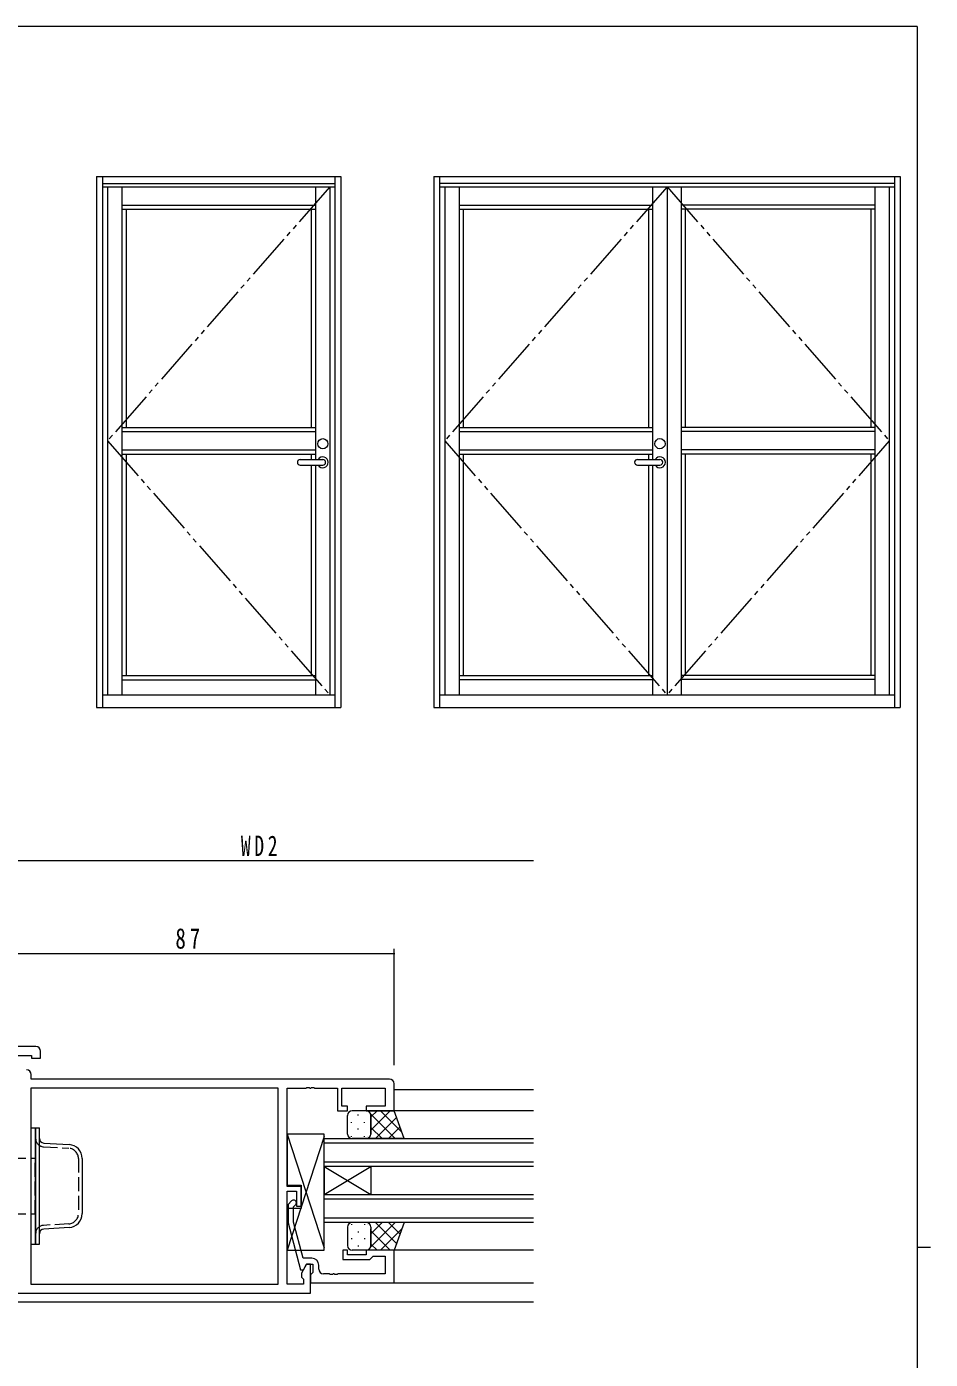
# Model space of a CAD drawing. Units: millimetres on the paper. Extents: x -398 to 398, y -282 to 282.
# Drawn here: x 185.7 to 380, y -7.3 to 279.3 of the extents above; entities that cross this region are included whole.
import ezdxf

# ---------------------------------------------------------------- set-up
doc = ezdxf.new("R2010")
doc.units = ezdxf.units.MM
doc.linetypes.add('USER3', pattern=[15, 10, -1, 1, -1, 1, -1])
doc.linetypes.add('USER4', pattern=[4, 3, -1])
for name, color, linetype, lineweight in [('0-1_YKK_ZWAK', 7, 'Continuous', 18), ('0-3_YKK_11', 7, 'Continuous', 18), ('0-4_YKK_12', 2, 'Continuous', 18), ('0-5_YKK_13', 4, 'Continuous', 18), ('0-6_YKK_D', 6, 'Continuous', 18), ('0-7_YKK_A1', 4, 'Continuous', 18)]:
    doc.layers.add(name, color=color, linetype=linetype, lineweight=lineweight)
doc.styles.add('ＭＳ ゴシック', font='')
doc.styles.get('ＭＳ ゴシック').set_extended_font_data('MS Gothic')

msp = doc.modelspace()

# ---------------------------------------------------------------- linework, layer by layer
at = {"layer": '0-1_YKK_ZWAK'}
for p, q in [((377.192, 279.3), (-392.808, 279.3)), ((377.192, 279.3), (377.192, -245.7)), ((377.192, 16.8), (379.992, 16.8))]:
    msp.add_line(p, q, dxfattribs=at)
at = {"layer": '0-3_YKK_11'}
for p, q in [((187.692, 59.926), (170.692, 59.926)), ((178.692, 57.996), (186.762, 57.996)), ((186.762, 57.996), (186.762, 57.426)), ((186.762, 57.426), (188.692, 57.426)), ((188.692, 57.426), (188.692, 58.926)), ((186.692, 52.926), (186.692, 53.926)), ((263.692, 52.926), (186.692, 52.926)), ((264.692, 46.126), (264.692, 51.926)), ((239.762, 50.996), (186.622, 50.996)), ((186.622, 50.996), (186.622, 8.856)), ((239.762, 50.996), (186.622, 50.996)), ((239.762, 8.856), (239.762, 50.996)), ((241.692, 50.996), (245.734, 50.996)), ((241.692, 29.826), (241.692, 50.996)), ((245.734, 50.996), (245.917, 51.116)), ((245.917, 51.116), (246.467, 51.116)), ((246.467, 51.116), (246.65, 50.996)), ((246.65, 50.996), (246.734, 50.996)), ((246.734, 50.996), (246.917, 51.116)), ((246.917, 51.116), (247.467, 51.116)), ((247.467, 51.116), (247.65, 50.996)), ((247.65, 50.996), (252.492, 50.996)), ((252.492, 50.996), (252.492, 46.126)), ((253.492, 50.996), (262.762, 50.996)), ((253.492, 47.126), (253.492, 50.996)), ((262.762, 50.996), (262.762, 47.126)), ((252.492, 46.126), (254.692, 46.126)), ((254.692, 47.126), (253.492, 47.126)), ((254.692, 46.126), (254.692, 47.126)), ((258.692, 47.126), (258.692, 46.126)), ((262.762, 47.126), (258.692, 47.126)), ((258.692, 46.126), (264.692, 46.126)), ((244.692, 29.826), (241.692, 29.826)), ((241.692, 28.826), (243.692, 28.826)), ((241.692, 8.856), (241.692, 28.826)), ((243.692, 28.826), (243.692, 25.626)), ((244.692, 25.626), (244.692, 29.826)), ((242.668, 26.751), (241.892, 25.975)), ((241.892, 25.975), (241.892, 22.03)), ((243.092, 25.478), (243.516, 25.902)), ((243.092, 22.188), (243.092, 25.478)), ((243.692, 25.626), (244.692, 25.626)), ((241.892, 22.03), (244.599, 11.926)), ((245.171, 14.426), (243.092, 22.188)), ((246.992, 14.426), (245.171, 14.426)), ((253.692, 16.126), (253.692, 14.126)), ((254.692, 16.126), (253.692, 16.126)), ((254.692, 15.126), (254.692, 16.126)), ((258.692, 15.126), (254.692, 15.126)), ((258.692, 16.126), (258.692, 15.126)), ((264.692, 16.126), (258.692, 16.126)), ((259.492, 14.126), (259.992, 14.626)), ((259.992, 14.626), (260.192, 14.826)), ((260.192, 14.826), (262.762, 14.826)), ((262.762, 14.826), (262.762, 11.056)), ((264.692, 9.126), (264.692, 16.126)), ((244.599, 11.926), (245.199, 11.926)), ((245.892, 13.126), (244.762, 11.169)), ((245.199, 11.926), (245.892, 13.126)), ((245.892, 13.126), (247.192, 13.126)), ((246.692, 13.126), (245.892, 13.126)), ((246.692, 6.926), (246.692, 13.126)), ((247.192, 13.126), (247.192, 11.326)), ((248.492, 12.056), (248.492, 12.926)), ((253.692, 14.126), (259.492, 14.126)), ((186.622, 8.856), (239.762, 8.856)), ((245.192, 8.856), (241.692, 8.856)), ((244.762, 11.169), (244.762, 10.356)), ((244.762, 10.356), (245.192, 9.926)), ((245.192, 9.926), (245.192, 8.856)), ((246.992, 11.126), (246.692, 10.826)), ((246.692, 10.826), (246.692, 9.126)), ((246.692, 9.126), (264.692, 9.126)), ((247.192, 11.326), (246.992, 11.126)), ((250.734, 11.056), (249.492, 11.056)), ((250.917, 10.936), (250.734, 11.056)), ((251.467, 10.936), (250.917, 10.936)), ((251.65, 11.056), (251.467, 10.936)), ((251.734, 11.056), (251.65, 11.056)), ((251.917, 10.936), (251.734, 11.056)), ((252.467, 10.936), (251.917, 10.936)), ((252.65, 11.056), (252.467, 10.936)), ((262.762, 11.056), (252.65, 11.056)), ((181.692, 6.926), (246.692, 6.926))]:
    msp.add_line(p, q, dxfattribs=at)
for centre, radius, start, end in [((187.692, 58.926), 1, 0.00001, 89.99999), ((185.692, 53.926), 1, 0.00001, 89.99999), ((263.692, 51.926), 1, 0.00001, 89.99999), ((243.092, 26.326), 0.6, 314.99999, 135.00001), ((246.992, 12.926), 1.5, 0.00001, 89.99999), ((249.492, 12.056), 1, 180.00001, 269.99999)]:
    msp.add_arc(centre, radius, start, end, dxfattribs=at)
at = {"layer": '0-4_YKK_12'}
for p, q in [((264.692, 50.726), (294.692, 50.726)), ((294.692, 46.126), (264.692, 46.126)), ((249.692, 34.126), (249.692, 40.126)), ((249.692, 40.126), (294.692, 40.126)), ((294.692, 39.126), (249.692, 39.126)), ((249.692, 35.126), (294.692, 35.126)), ((249.692, 28.126), (259.692, 34.126)), ((249.692, 34.126), (259.692, 28.126)), ((249.692, 34.126), (249.692, 28.126)), ((294.692, 34.126), (249.692, 34.126)), ((259.692, 34.126), (259.692, 28.126)), ((249.692, 22.126), (249.692, 28.126)), ((249.692, 28.126), (294.692, 28.126)), ((294.692, 27.126), (249.692, 27.126)), ((249.692, 23.126), (294.692, 23.126)), ((294.692, 22.126), (249.692, 22.126)), ((294.692, 16.126), (264.692, 16.126)), ((264.692, 9.126), (294.692, 9.126)), ((294.692, 4.926), (181.692, 4.926))]:
    msp.add_line(p, q, dxfattribs=at)
at = {"layer": '0-5_YKK_13'}
for p, q in [((258.692, 46.126), (255.692, 46.126)), ((264.692, 46.126), (258.692, 46.126)), ((258.955, 46.126), (259.005, 46.076)), ((259.692, 44.798), (261.021, 46.126)), ((259.692, 41.969), (263.849, 46.126)), ((261.783, 46.126), (266.308, 41.602)), ((264.611, 46.126), (264.736, 46.002)), ((266.835, 40.126), (264.692, 46.126)), ((254.692, 41.126), (254.692, 45.126)), ((255.528, 43.508), (255.528, 43.708)), ((256.943, 45.123), (256.943, 45.323)), ((258.358, 43.508), (258.358, 43.708)), ((259.642, 45.44), (264.955, 40.126)), ((259.692, 41.126), (259.692, 45.126)), ((259.692, 45.126), (259.692, 41.126)), ((260.677, 40.126), (265.214, 44.663)), ((186.622, 42.427), (186.622, 17.427)), ((187.622, 42.427), (188.422, 42.427)), ((187.622, 17.427), (187.622, 42.427)), ((188.422, 17.427), (188.422, 42.427)), ((241.692, 41.126), (249.692, 16.626)), ((241.692, 41.126), (241.692, 30.126)), ((249.692, 41.126), (241.692, 41.126)), ((249.692, 40.626), (241.692, 16.126)), ((249.692, 16.126), (249.692, 41.126)), ((249.692, 16.626), (249.692, 40.626)), ((255.528, 40.54), (255.528, 40.678)), ((256.943, 42.093), (256.943, 42.293)), ((258.358, 40.526), (258.358, 40.678)), ((258.88, 40.544), (258.898, 40.526)), ((259.692, 42.561), (262.126, 40.126)), ((263.506, 40.126), (265.959, 42.579)), ((189.362, 39.172), (194.8, 38.848)), ((258.692, 40.126), (255.692, 40.126)), ((266.835, 40.126), (258.692, 40.126)), ((197.622, 35.854), (197.622, 24)), ((241.692, 30.126), (244.692, 30.126)), ((244.692, 30.126), (244.692, 25.126)), ((241.692, 25.126), (241.692, 16.126)), ((244.692, 25.126), (241.692, 25.126)), ((194.8, 21.005), (189.362, 20.681)), ((254.692, 21.126), (254.692, 17.126)), ((255.528, 21.713), (255.528, 21.575)), ((258.692, 22.126), (255.692, 22.126)), ((256.943, 20.16), (256.943, 19.96)), ((258.358, 21.726), (258.358, 21.575)), ((266.835, 22.126), (258.692, 22.126)), ((258.88, 21.709), (258.898, 21.726)), ((259.642, 16.813), (264.955, 22.126)), ((259.692, 19.692), (262.126, 22.126)), ((259.692, 21.126), (259.692, 17.126)), ((259.692, 17.126), (259.692, 20.726)), ((259.692, 20.284), (263.849, 16.126)), ((260.677, 22.126), (265.214, 17.589)), ((261.783, 16.126), (266.308, 20.651)), ((263.506, 22.126), (265.959, 19.674)), ((266.835, 22.126), (264.692, 16.126)), ((186.622, 17.427), (187.622, 17.427)), ((187.622, 17.427), (188.422, 17.427)), ((255.528, 18.745), (255.528, 18.545)), ((258.358, 18.745), (258.358, 18.545)), ((259.692, 17.455), (261.021, 16.126)), ((241.692, 16.126), (249.692, 16.126)), ((258.692, 16.126), (255.692, 16.126)), ((256.943, 17.13), (256.943, 16.93)), ((264.692, 16.126), (258.692, 16.126)), ((258.955, 16.126), (259.005, 16.177)), ((264.611, 16.126), (264.736, 16.251))]:
    msp.add_line(p, q, dxfattribs=at)
at = {"layer": '0-5_YKK_13', "linetype": 'USER4'}
for p, q in [((189.315, 38.374), (194.753, 38.05)), ((170.492, 35.927), (187.492, 35.927)), ((187.492, 23.927), (187.492, 35.927)), ((196.822, 35.854), (196.822, 24)), ((170.492, 23.927), (187.492, 23.927)), ((194.753, 21.804), (189.315, 21.48))]:
    msp.add_line(p, q, dxfattribs=at)
at = {"layer": '0-5_YKK_13'}
msp.add_lwpolyline([(186.622, 42.427), (187.622, 42.427), (187.622, 17.427)], dxfattribs=at)
for centre, radius, start, end in [((255.692, 45.126), 1, 90, 180), ((258.692, 45.126), 1, 0, 90), ((258.692, 45.126), 1, 0, 89.9999), ((189.422, 40.17), 1, 180, 266.59356), ((255.692, 41.126), 1, 180, 270), ((258.692, 41.126), 1, 270, 0), ((194.622, 35.854), 3, 0, 86.59356), ((194.622, 24), 3, 273.40644, 0), ((189.422, 19.683), 1, 93.40644, 180), ((255.692, 21.126), 1, 90, 180), ((258.692, 21.126), 1, 0, 90), ((255.692, 17.126), 1, 180, 270), ((258.692, 17.126), 1, 270, 0), ((258.692, 17.126), 1, 270.0001, 0)]:
    msp.add_arc(centre, radius, start, end, dxfattribs=at)
at = {"layer": '0-5_YKK_13', "linetype": 'USER4'}
for centre, radius, start, end in [((189.422, 40.17), 1.8, 180, 266.59356), ((194.622, 35.854), 2.2, 0, 86.59356), ((194.622, 24), 2.2, 273.40644, 0), ((189.422, 19.683), 1.8, 93.40644, 180)]:
    msp.add_arc(centre, radius, start, end, dxfattribs=at)
at = {"layer": '0-6_YKK_D'}
for p, q in [((179.692, 99.926), (294.692, 99.926)), ((264.692, 55.926), (264.692, 80.926)), ((177.692, 79.926), (264.692, 79.926))]:
    msp.add_line(p, q, dxfattribs=at)
for start, end in [(0, 180), (180, 0)]:
    msp.add_arc((264.692, 79.926), 0.106, start, end, dxfattribs=at)
at = {"layer": '0-7_YKK_A1'}
for p, q in [((200.722, 247.097), (200.722, 132.847)), ((201.972, 247.097), (201.972, 132.847)), ((251.972, 247.097), (251.972, 132.847)), ((273.222, 247.102), (373.522, 247.102)), ((273.222, 247.102), (273.222, 132.852)), ((274.472, 247.102), (274.472, 132.852)), ((372.272, 247.102), (372.272, 132.852)), ((373.522, 247.102), (373.522, 132.852)), ((201.972, 245.597), (251.972, 245.597)), ((201.972, 244.847), (251.972, 244.847)), ((203.072, 244.847), (203.072, 135.597)), ((206.172, 244.847), (206.172, 135.597)), ((247.772, 244.847), (247.772, 186.197)), ((250.872, 244.847), (250.872, 135.597)), ((274.472, 245.602), (372.272, 245.602)), ((274.472, 244.852), (372.272, 244.852)), ((275.572, 244.852), (275.572, 135.602)), ((278.672, 244.852), (278.672, 135.602)), ((320.272, 244.852), (320.272, 186.202)), ((323.372, 244.852), (323.372, 135.602)), ((323.372, 244.852), (323.372, 135.602)), ((326.472, 135.602), (326.472, 244.852)), ((368.072, 244.852), (368.072, 135.602)), ((371.172, 244.852), (371.172, 135.602)), ((206.172, 240.922), (247.772, 240.922)), ((278.672, 240.927), (320.272, 240.927)), ((368.072, 240.927), (326.472, 240.927)), ((206.172, 240.022), (247.772, 240.022)), ((207.072, 240.022), (207.072, 193.097)), ((246.872, 240.022), (246.872, 193.097)), ((278.672, 240.027), (320.272, 240.027)), ((279.572, 240.027), (279.572, 193.102)), ((319.372, 240.027), (319.372, 193.102)), ((368.072, 240.027), (326.472, 240.027)), ((327.372, 193.102), (327.372, 240.027)), ((367.172, 240.027), (367.172, 193.102)), ((206.172, 193.097), (247.772, 193.097)), ((206.172, 192.197), (247.772, 192.197)), ((278.672, 193.102), (320.272, 193.102)), ((278.672, 192.202), (320.272, 192.202)), ((368.072, 193.102), (326.472, 193.102)), ((368.072, 192.202), (326.472, 192.202)), ((206.172, 188.247), (247.772, 188.247)), ((206.172, 187.347), (247.772, 187.347)), ((207.072, 187.347), (207.072, 139.747)), ((246.872, 187.347), (246.872, 186.197)), ((278.672, 188.252), (320.272, 188.252)), ((278.672, 187.352), (320.272, 187.352)), ((279.572, 187.352), (279.572, 139.752)), ((319.372, 187.352), (319.372, 186.202)), ((368.072, 188.252), (326.472, 188.252)), ((368.072, 187.352), (326.472, 187.352)), ((327.372, 139.752), (327.372, 187.352)), ((367.172, 187.352), (367.172, 139.752)), ((244.512, 186.197), (249.362, 186.197)), ((244.512, 184.997), (249.362, 184.997)), ((246.872, 184.997), (246.872, 139.747)), ((247.772, 184.997), (247.772, 135.597)), ((317.012, 186.202), (321.862, 186.202)), ((317.012, 185.002), (321.862, 185.002)), ((319.372, 185.002), (319.372, 139.752)), ((320.272, 185.002), (320.272, 135.602)), ((206.172, 139.747), (247.772, 139.747)), ((206.172, 138.847), (247.772, 138.847)), ((278.672, 139.752), (320.272, 139.752)), ((278.672, 138.852), (320.272, 138.852)), ((368.072, 139.752), (326.472, 139.752)), ((368.072, 138.852), (326.472, 138.852)), ((201.972, 135.597), (251.972, 135.597)), ((274.472, 135.602), (372.272, 135.602)), ((200.722, 132.847), (253.222, 132.847)), ((273.222, 132.852), (373.522, 132.852))]:
    msp.add_line(p, q, dxfattribs=at)
at = {"layer": '0-7_YKK_A1', "linetype": 'USER3'}
for p, q in [((250.872, 244.847), (203.072, 190.222)), ((323.372, 244.852), (275.572, 190.227)), ((323.372, 244.852), (371.172, 190.227)), ((203.072, 190.222), (250.872, 135.597)), ((275.572, 190.227), (323.372, 135.602)), ((371.172, 190.227), (323.372, 135.602))]:
    msp.add_line(p, q, dxfattribs=at)
at = {"layer": '0-7_YKK_A1'}
msp.add_lwpolyline([(200.722, 247.097), (253.222, 247.097), (253.222, 132.847)], dxfattribs=at)
for centre in [(249.362, 189.597), (321.862, 189.602)]:
    msp.add_circle(centre, 1.1, dxfattribs=at)
for centre, radius, start, end in [((249.362, 185.597), 1.175, 210.70636, 149.29364), ((321.862, 185.602), 1.175, 210.70636, 149.29364), ((244.512, 185.597), 0.6, 90, 270), ((249.362, 185.597), 0.6, 270, 90), ((317.012, 185.602), 0.6, 90, 270), ((321.862, 185.602), 0.6, 270, 90)]:
    msp.add_arc(centre, radius, start, end, dxfattribs=at)

# ---------------------------------------------------------------- texts
at = {"layer": '0-6_YKK_D', "color": 7, "char_height": 4.399, "attachment_point": 7, "style": 'ＭＳ ゴシック'}
for s, insert in [('\\T1.38;\\W0.7;WD2', (231.752, 100.926)), ('\\T1.37;\\W0.75;87', (217.672, 80.926))]:
    msp.add_mtext(s, dxfattribs=dict(at, insert=insert))

doc.saveas('drawing.dxf')
